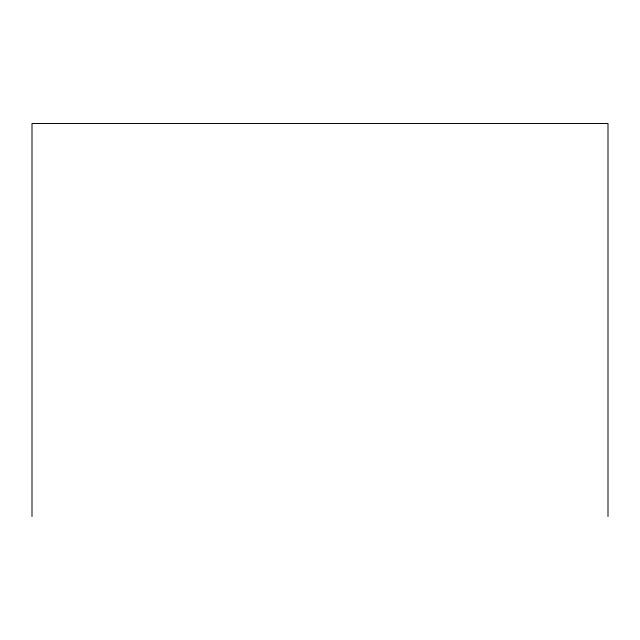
<?xml version="1.0" encoding="UTF-8"?>
<svg xmlns="http://www.w3.org/2000/svg" width="640" height="640" viewBox="0 0 640 640"><rect width="100%" height="100%" fill="white"/><g stroke="black" fill="none" stroke-linecap="round" stroke-linejoin="round"><path stroke-width="0.96" d="M608 516.496L608 123.504L32 123.504L32 516.496"/></g></svg>
